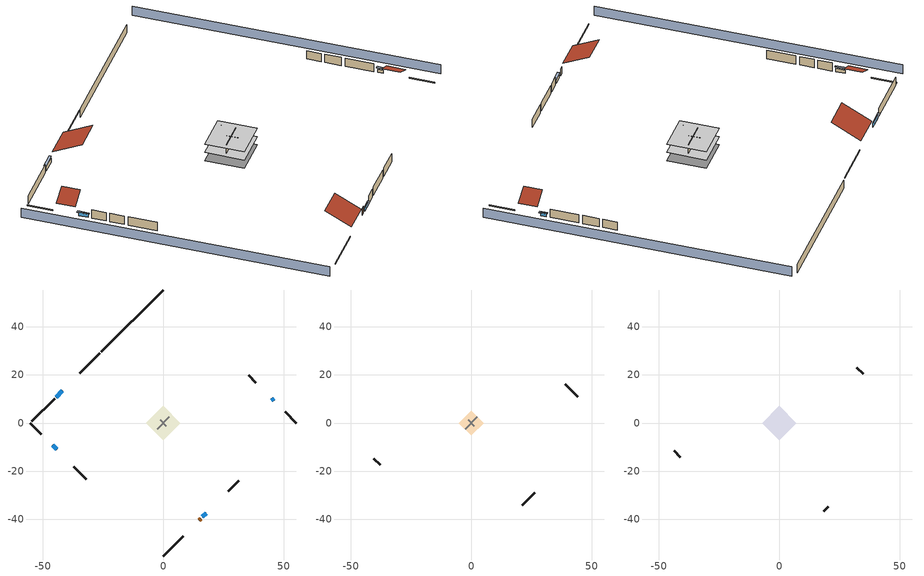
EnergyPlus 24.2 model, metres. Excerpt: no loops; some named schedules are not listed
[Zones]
conditioned space
 floor adiabatic (AdiabaticFloorConstruction): -7.11,0 0,7.11 7.11,0 0,-7.11 z0.3
 floor foundation (Slab2 construction): -7.11,0 0,7.11 7.11,0 0,-7.11 z-2.13
 wall outside (RimJoist1 construction): -26.28,28.91 -34.56,20.63 z0.3:0.61
 wall outside (RimJoist2 construction): 55.19,0 50.6,4.59 z0.3:0.61
 wall outside (RimJoist3 construction): 0,-55.19 8.28,-46.91 z0.3:0.61
 wall outside (RimJoist4 construction): -55.19,0 -50.6,-4.59 z0.3:0.61
 wall outside (AdiabaticWallConstruction 1): 14.91,-40.28 15.56,-39.63 z0.3:2.34
 wall outside (AdiabaticWallConstruction): -41.85,13.34 -44.43,10.76 z0.3:1.52; 45.94,9.25 44.92,10.26 z0.3:1.28; 16.21,-38.98 17.83,-37.36 z0.3:1.31; -45.94,-9.25 -44.25,-10.94 z0.3:1.34
 wall outside (Wall3 construction): -45.09,10.1 -54.53,0.66 z0.3:2.74
 wall outside (Wall4 construction): 38.44,16.75 35.47,19.72 z0.3:2.74
 wall outside (Wall7 construction): 26.91,-28.27 31.27,-23.92 z0.3:2.74
 wall outside (Wall8 construction): -37.11,-18.08 -31.87,-23.32 z0.3:2.74
 wall foundation (FoundationWall1 construction): 0,55.19 -25.63,29.56 z-2.13:0.3
 wall to garage (Wall5 construction): -2.59,-2.59 2.59,2.59 z0.3:2.74
 wall to garage (Wall6 construction): 1.29,-1.29 -1.29,1.29 z0.3:2.74
 window (WindowConstruction): -41.85,13.33 -44.43,10.76 z0.3:1.52
 window (WindowConstruction 1): 45.93,9.25 44.92,10.26 z0.3:1.28
 window (WindowConstruction 2): 16.21,-38.98 17.83,-37.36 z0.3:1.31
 window (WindowConstruction 3): -45.93,-9.25 -44.25,-10.94 z0.3:1.34
 door (Door): 14.91,-40.28 15.56,-39.63 z0.3:2.34
 ceiling adiabatic (AdiabaticFloorConstruction): 0,-7.11 7.11,0 0,7.11 -7.11,0 z0.3
garage
 floor foundation (Slab1 construction): -5.17,0 0,5.17 5.17,0 0,-5.17 z0
 wall outside (Wall1 construction): 44.27,10.92 39.09,16.09 z0.3:2.74
 wall outside (Wall12 construction): -40.36,-14.83 -37.77,-17.42 z0.3:2.74
 wall outside (Wall2 construction): 21.09,-34.1 26.26,-28.93 z0.3:2.74
attic - vented
 floor to garage (Floor1 construction): -5.17,0 0,5.17 5.17,0 0,-5.17 z2.74
 floor to conditioned space (Floor2 construction Reversed): -7.11,0 0,7.11 7.11,0 0,-7.11 z2.74
 wall outside (Wall10 construction): -43.59,-11.6 -41.01,-14.18 z0.3:2.74
 wall outside (Wall11 construction): 18.49,-36.7 20.43,-34.76 z0.3:2.74
 wall outside (Wall9 construction): 34.81,20.38 32.23,22.96 z0.3:2.74
 roof outside (Roof1 construction): -41.2,13.99,2.74 -35.85,8.64,6.53 -29.87,14.62,6.53 -35.22,19.97,2.74
 roof outside (Roof2 construction): 46.59,8.6,2.74 43.6,5.6,4.86 46.95,2.25,4.86 49.94,5.25,2.74
 roof outside (Roof3 construction): -46.59,-8.6,2.74 -43.6,-5.6,4.86 -46.95,-2.25,4.86 -49.94,-5.25,2.74
 roof outside (Roof4 construction): 14.25,-40.94,2.74 9.49,-36.18,6.11 4.18,-41.5,6.11 8.93,-46.26,2.74
shading: -58.42,-3.23 -3.23,-58.42 / 58.42,3.23 3.23,58.42 z0:2.74; -44.64,10.54 -41.64,13.55 -42.07,13.98 -45.08,10.97 z1.83; 44.71,10.48 46.15,9.04 46.58,9.47 45.14,10.91 z1.58; 18.05,-37.14 16,-39.19 16.43,-39.62 18.48,-37.57 z1.62; -44.03,-11.16 -46.15,-9.04 -46.58,-9.47 -44.46,-11.59 z1.65
[Building]
Building 1: Terrain=Suburbs
[Site:Location]
Portland Intl Arpt_OR: Latitude {deg}=45.59; Longitude {deg}=-122.6; Time Zone {hr}=-8; Elevation {m}=33; Keep Site Location Information=Yes
[Site:GroundTemperature:Shallow]
10.2558, 8.96328, 8.85977, 9.47314, 11.9355, 14.3863, 16.5111, 17.8571, 17.9714, 16.8767, 14.8061, 12.4304
[Site:WaterMainsTemperature]
Calculation Method=Schedule; Temperature Schedule=mains temperature schedule
[Material] Roughness=Rough; Thermal Absorptance=0.9
Name | Thickness {m} | Conductivity {W/m-K} | Density {kg/m3} | Specific Heat {J/kg-K} | Solar Absorptance | Visible Absorptance
asphalt or fiberglass shingles | 0.00635 | 0.162714 | 1121.4 | 1465.45 | 0.85 | 0.85
ceiling loosefill ins | 0.169333 | 0.0480833 | 16.02 | 1046.75 | 0.7 | 0.7
ceiling stud and cavity | 0.1397 | 1.39189 | 65.682 | 1177.47 | 0.7 | 0.7
ceiling stud and cavity 1 | 0.1397 | 0.0824711 | 65.682 | 1177.47 | 0.7 | 0.7
concrete 4.0 in. | 0.1016 | 1.803125 | 2242.8 | 837.4 | 0.7 | 0.7
concrete 8.0 in. | 0.2032 | 1.803125 | 2242.8 | 837.4 | 0.7 | 0.7
door material | 0.04445 | 0.0612267 | 512.64 | 1214.23 | 0.7 | 0.7
floor covering | 0.0127 | 0.0450781 | 54.468 | 1339.84 | 0.9 | 0.9
floor covering 1 | 0.0127 | 0.0433444 | 54.468 | 1339.84 | 0.6 | 0.6
floor rigid ins; wall rigid ins | 0.512978 | 0.029427 | 32.04 | 1214.23 | 0.7 | 0.7
floor stud and cavity | 0.1397 | 1.75129 | 37.0049 | 1207.88 | 0.7 | 0.7
furniture material conditioned space 1; furniture material garage 1 | 0.1524 | 0.115458 | 640.8 | 1214.23 | 0.6 | 0.6
gypsum board | 0.0127 | 0.160291 | 801 | 837.4 | 0.6 | 0.6
gypsum board 1 | 0.0127 | 0.160291 | 801 | 837.4 | 0.7 | 0.7
osb sheathing 0.5 in. | 0.0127 | 0.115458 | 512.64 | 1214.23 | 0.6 | 0.6
osb sheathing 0.5 in. 1; osb sheathing 0.5 in. 2; osb sheathing 0.5 in. 3 | 0.0127 | 0.115458 | 512.64 | 1214.23 | 0.7 | 0.7
osb sheathing 0.75 in. | 0.01905 | 0.115458 | 512.64 | 1214.23 | 0.7 | 0.7
rim joist stud and cavity | 0.0508 | 0.178688 | 50.32683 | 1063.81 | 0.6 | 0.6
roof rigid ins | 0.00281632 | 0.029427 | 32.04 | 1214.23 | 0.7 | 0.7
wall stud and cavity | 0.1397 | 0.727959 | 139.0536 | 1170.24 | 0.6 | 0.6
wall stud and cavity 1 | 0.1397 | 0.550994 | 139.0536 | 1170.24 | 0.7 | 0.7
wall stud and cavity 2 | 0.1397 | 0.335416 | 139.0536 | 1170.24 | 0.7 | 0.7
wall stud and cavity 3 | 0.0889 | 0.380278 | 52.3479 | 1209.89 | 0.7 | 0.7
wall stud and cavity 4 | 0.0889 | 0.391764 | 83.0341 | 1211.67 | 0.7 | 0.7
wood siding | 0.0254 | 0.102417 | 544.68 | 1172.36 | 0.85 | 0.85
wood siding 1; wood siding 2 | 0.0254 | 0.102417 | 544.68 | 1172.36 | 0.7 | 0.7
[WindowMaterial:SimpleGlazingSystem]
WindowMaterial: U-Factor {W/m2-K}=2.78222; Solar Heat Gain Coefficient=0.56
[Construction]
AdiabaticFloorConstruction: floor stud and cavity, floor rigid ins, osb sheathing 0.75 in., floor covering 1
AdiabaticWallConstruction: wood siding 1, wall rigid ins, wall stud and cavity 3, gypsum board
AdiabaticWallConstruction 1: wood siding 2, wall rigid ins, wall stud and cavity 3, gypsum board
Door: door material
Floor1 construction: ceiling stud and cavity
Floor2 construction Reversed: gypsum board, ceiling stud and cavity 1, ceiling loosefill ins
FoundationWall1 construction: concrete 8.0 in., gypsum board 1
furniture construction conditioned space 1: furniture material conditioned space 1
furniture construction garage 1: furniture material garage 1
PartitionWallConstruction: gypsum board, wall stud and cavity 4, gypsum board
RimJoist1 construction; RimJoist2 construction; RimJoist3 construction; RimJoist4 construction: wood siding, rim joist stud and cavity
Roof1 construction; Roof2 construction; Roof3 construction; Roof4 construction: asphalt or fiberglass shingles, roof rigid ins, osb sheathing 0.5 in.
Slab1 construction: concrete 4.0 in.
Slab2 construction: concrete 4.0 in., floor covering
Wall1 construction; Wall2 construction: wood siding, osb sheathing 0.5 in. 1, wall stud and cavity
Wall10 construction; Wall11 construction; Wall12 construction; Wall9 construction: wood siding, osb sheathing 0.5 in. 2, wall stud and cavity
Wall3 construction; Wall4 construction: wood siding, osb sheathing 0.5 in. 1, wall stud and cavity 1, gypsum board
Wall5 construction: osb sheathing 0.5 in. 2, wall stud and cavity 2, gypsum board
Wall6 construction: osb sheathing 0.5 in. 3, wall stud and cavity 2, gypsum board
Wall7 construction; Wall8 construction: wood siding, osb sheathing 0.5 in. 2, wall stud and cavity 1, gypsum board
WindowConstruction; WindowConstruction 1; WindowConstruction 2; WindowConstruction 3: WindowMaterial
[Zone] Multiplier=1; Part of Total Floor Area=Yes
Name | Volume {m3}
attic - vented | 143.458
conditioned space | 493.619
garage | 130.484
[Space]
Name | Zone | Volume {m3}
attic - vented 1 | attic - vented | 143.458
conditioned space 1 | conditioned space | 493.619
garage 1 | garage | 130.484
[ZoneInfiltration:EffectiveLeakageArea] Schedule=Always On Discrete
Name | Zone or Space | Effective Air Leakage Area {cm2} | Stack Coefficient | Wind Coefficient
infil attic - vented 1 | attic - vented 1 | 5157.15 | 0.000193418 | 3.6786e-05
infil garage 1 | garage 1 | 407.755 | 0.000129147 | 4.64657e-05
[ZoneMixing]
whole house fan mix: Zone or Space=attic - vented; Schedule=Always On Continuous; Design Flow Rate Calculation Method=Flow/Zone; Design Flow Rate {m3/s}=0; Source Zone or Space=conditioned space
[SurfaceProperty:ExposedFoundationPerimeter] Exposed Perimeter Calculation Method=TotalExposedPerimeter
Name | Total Exposed Perimeter {m}
Slab2 | 36.24072
Slab1 | 18.288
[SurfaceProperty:IncidentSolarMultiplier] Incident Solar Multiplier=1; Incident Solar Multiplier Schedule=trans schedule winter=0.85 summer=0.7
Window1; Window2; Window3; Window4
[InternalMass]
Name | Construction | Zone or ZoneList | Space or SpaceList | Surface Area {m2}
furniture mass conditioned space 1 | furniture construction conditioned space 1 | conditioned space | conditioned space 1 | 80.97429
partition wall mass | PartitionWallConstruction | conditioned space | conditioned space 1 | 202.436
furniture mass garage 1 | furniture construction garage 1 | garage | garage 1 | 5.35122
[Lights] Design Level Calculation Method=LightingLevel; Return Air Fraction=0; Fraction Radiant=0.6; Fraction Visible=0.2; Fraction Replaceable=1
Name | Zone or ZoneList or Space or SpaceList | Schedule | Lighting Level {W}
interior lighting | conditioned space 1 | lighting_interior | 264.102
garage lighting | garage 1 | lighting_garage | 7.63805
[People]
occupants: Zone or ZoneList or Space or SpaceList=conditioned space 1; Number of People Schedule=occupants; Number of People Calculation Method=People; Number of People=4; Fraction Radiant=0.314171; Sensible Heat Fraction=0.56303; Activity Level Schedule=occupants activity schedule; Carbon Dioxide Generation Rate {m3/s-W}=0; Enable ASHRAE 55 Comfort Warnings=No; Mean Radiant Temperature Calculation Type=EnclosureAveraged
[ElectricEquipment] Design Level Calculation Method=EquipmentLevel
Name | Zone or ZoneList or Space or SpaceList | Schedule | Design Level {W} | Fraction Latent | Fraction Radiant | Fraction Lost
clothes dryer | conditioned space 1 | clothes_dryer | 232.795 | 0.015 | 0.081 | 0.85
clothes washer | conditioned space 1 | clothes_washer | 419.535 | 0.03 | 0.162 | 0.7
cooking range | conditioned space 1 | cooking_range | 59.2312 | 0.16 | 0.384 | 0.2
dishwasher | conditioned space 1 | dishwasher | 660.765 | 0.3 | 0.18 | 0.4
fridge | conditioned space 1 | fridge schedule | 49.4292 | 0 | 0.6 | 0
mech vent bath fan 0 | conditioned space 1 | mech vent bath fan 0 schedule | 30 | 0 | 0 | 1
mech vent house fan | conditioned space 1 | mech vent house fan schedule | 0 | 0 | 0 | 1
mech vent house fan cfis | conditioned space 1 | mech vent house fan cfis schedule | 0 | 0 | 0 | 0
mech vent range fan 0 | conditioned space 1 | mech vent range fan 0 schedule | 30 | 0 | 0 | 1
misc plug loads | conditioned space 1 | plug_loads_other | 427.935 | 0.021 | 0.558 | 0.049
misc tv | conditioned space 1 | plug_loads_tv | 510.158 | 0 | 0.6 | 0
whole house fan | conditioned space 1 | Always On Discrete | 0 | 0 | 0 | 1
fridge 1 | garage 1 | fridge schedule 1 | 80.4475 | 0 | 0.6 | 0
[OtherEquipment] Design Level Calculation Method=EquipmentLevel
Name | Fuel Type | Zone or ZoneList or Space or SpaceList | Schedule | Design Level {W} | Fraction Latent | Fraction Radiant | Fraction Lost
clothes dryer 1 | NaturalGas | conditioned space 1 | clothes_dryer | 3092.72 | 0.015 | 0.081 | 0.85
cooking range 1 | NaturalGas | conditioned space 1 | cooking_range | 1735.89 | 0.16 | 0.384 | 0.2
general water use latent | None | conditioned space 1 | general water use schedule | 81.0615 | 1 | 0 | 0
general water use sensible | None | conditioned space 1 | general water use schedule | -79.8895 | 0 | 0.6 | 0
mech vent house fan latent load | None | conditioned space 1 | Always On Discrete | 0 | 1 | 0 | 0
mech vent house fan sensible load | None | conditioned space 1 | Always On Discrete | 0 | 0 | 0 | 0
water heater energy adjustment1 | Electricity | garage 1 | Always On Discrete | 0.01 | 0 | 0 | 1
water heater lat | None | garage 1 | Always On Discrete | 0 | 1 | 0 | 0
water heater sens | None | garage 1 | Always On Discrete | 0 | 0 | 0 | 0
[ZoneInfiltration:DesignFlowRate] Zone or ZoneList or Space or SpaceList=conditioned space 1; Schedule=Always On Discrete; Design Flow Rate Calculation Method=Flow/Zone; Design Flow Rate {m3/s}=0
infil flow; natural vent flow; whole house fan flow
[AvailabilityManager:Scheduled]
central ac and furnace airloop Availability Manager: Schedule=Always On Discrete
[WaterUse:Equipment]
dishwasher: Peak Flow Rate {m3/s}=4.69127e-06; Flow Rate Fraction Schedule=hot_water_dishwasher
[Foundation:Kiva] Wall Depth Below Slab {m}=0.2032
Name | Initial Indoor Air Temperature {C} | Wall Height Above Grade {m}
Foundation Kiva 1 | 13.4258 | 0.1016
Foundation Kiva 2 | 22.2222 | 0.3048
[Foundation:Kiva:Settings]
Soil Conductivity {W/m-K}=1.9041; Soil Density {kg/m3}=1842.3; Soil Specific Heat {J/kg-K}=418.7; Ground Solar Absorptivity=0.9; Ground Thermal Absorptivity=0.9; Ground Surface Roughness {m}=0.03; Far-Field Width {m}=40; Deep-Ground Boundary Condition=ZeroFlux; Deep-Ground Depth {m}=40; Minimum Cell Dimension {m}=0.2; Maximum Cell Growth Coefficient=3; Simulation Timestep=Timestep
[Exterior:Lights]
exterior lighting: Schedule=exterior lighting schedule; Design Level {W}=8.01452
[EnergyManagementSystem:GlobalVariable]
central_ac_and_furnace_airloop_Fan_RTF
infil_program_Qfan
infil_program_Qinf
natural_vent_program_Qnv
natural_vent_program_Qwhf
[EnergyManagementSystem:Sensor]
Name | Output:Variable or Output:Meter Index Key | Output:Variable or Output:Meter
airflow_gain | infil flow | Infiltration Sensible Heat Gain Energy
airflow_gain_1 | natural vent flow | Infiltration Sensible Heat Gain Energy
airflow_gain_2 | whole house fan flow | Infiltration Sensible Heat Gain Energy
airflow_loss | infil flow | Infiltration Sensible Heat Loss Energy
airflow_loss_1 | natural vent flow | Infiltration Sensible Heat Loss Energy
airflow_loss_2 | whole house fan flow | Infiltration Sensible Heat Loss Energy
clg_load_cond |  | Cooling:EnergyTransfer:Zone:CONDITIONED SPACE
clg_sp_s; clg_sp_s_1 | cooling setpoint | Schedule Value
clothes_dryer_exhaust_0_sch_s | clothes_dryer | Schedule Value
cool_season | cooling season schedule | Schedule Value
fridge_tin_s_1 | garage | Zone Mean Air Temperature
htg_load_cond |  | Heating:EnergyTransfer:Zone:CONDITIONED SPACE
htg_sp_s; htg_sp_s_1 | heating setpoint | Schedule Value
ig_ee_conv | clothes dryer | Electric Equipment Convective Heating Energy
ig_ee_conv_2 | cooking range | Electric Equipment Convective Heating Energy
ig_ee_conv_3 | dishwasher | Electric Equipment Convective Heating Energy
ig_ee_conv_4 | fridge | Electric Equipment Convective Heating Energy
ig_ee_conv_5 | misc plug loads | Electric Equipment Convective Heating Energy
ig_ee_conv_6 | misc tv | Electric Equipment Convective Heating Energy
ig_ee_conv_7 | whole house fan | Electric Equipment Convective Heating Energy
ig_ee_rad | clothes dryer | Electric Equipment Radiant Heating Energy
ig_ee_rad_2 | cooking range | Electric Equipment Radiant Heating Energy
ig_ee_rad_3 | dishwasher | Electric Equipment Radiant Heating Energy
ig_ee_rad_4 | fridge | Electric Equipment Radiant Heating Energy
ig_ee_rad_5 | misc plug loads | Electric Equipment Radiant Heating Energy
ig_ee_rad_6 | misc tv | Electric Equipment Radiant Heating Energy
ig_ee_rad_7 | whole house fan | Electric Equipment Radiant Heating Energy
ig_lgt_conv | interior lighting | Lights Convective Heating Energy
ig_lgt_rad | interior lighting | Lights Radiant Heating Energy
ig_lgt_vis | interior lighting | Lights Visible Radiation Heating Energy
ig_oe_conv | clothes dryer 1 | Other Equipment Convective Heating Energy
ig_oe_conv_1 | cooking range 1 | Other Equipment Convective Heating Energy
ig_oe_conv_2 | general water use latent | Other Equipment Convective Heating Energy
ig_oe_conv_3 | general water use sensible | Other Equipment Convective Heating Energy
ig_oe_rad | clothes dryer 1 | Other Equipment Radiant Heating Energy
ig_oe_rad_1 | cooking range 1 | Other Equipment Radiant Heating Energy
ig_oe_rad_2 | general water use latent | Other Equipment Radiant Heating Energy
ig_oe_rad_3 | general water use sensible | Other Equipment Radiant Heating Energy
ig_ppl_conv | occupants | People Convective Heating Energy
ig_ppl_rad | occupants | People Radiant Heating Energy
im_conv | furniture mass conditioned space 1 | Surface Inside Face Convection Heat Gain Energy
im_conv_1 | partition wall mass | Surface Inside Face Convection Heat Gain Energy
im_ig | furniture mass conditioned space 1 | Surface Inside Face Internal Gains Radiation Heat Gain Energy
im_ig_1 | partition wall mass | Surface Inside Face Internal Gains Radiation Heat Gain Energy
im_lgt | furniture mass conditioned space 1 | Surface Inside Face Lights Radiation Heat Gain Energy
im_lgt_1 | partition wall mass | Surface Inside Face Lights Radiation Heat Gain Energy
im_sol | furniture mass conditioned space 1 | Surface Inside Face Solar Radiation Heat Gain Energy
im_sol_1 | partition wall mass | Surface Inside Face Solar Radiation Heat Gain Energy
im_surf | furniture mass conditioned space 1 | Surface Inside Face Net Surface Thermal Radiation Heat Gain Energy
im_surf_1 | partition wall mass | Surface Inside Face Net Surface Thermal Radiation Heat Gain Energy
mech_vent_bath_fan_0_sch_s | mech vent bath fan 0 schedule | Schedule Value
mech_vent_range_fan_0_sch_s | mech vent range fan 0 schedule | Schedule Value
mv_conv | mech vent bath fan 0 | Electric Equipment Convective Heating Energy
mv_conv_1 | mech vent house fan | Electric Equipment Convective Heating Energy
mv_conv_2 | mech vent house fan cfis | Electric Equipment Convective Heating Energy
mv_conv_3 | mech vent range fan 0 | Electric Equipment Convective Heating Energy
mv_conv_4 | mech vent house fan latent load | Other Equipment Convective Heating Energy
mv_conv_5 | mech vent house fan sensible load | Other Equipment Convective Heating Energy
mv_rad | mech vent bath fan 0 | Electric Equipment Radiant Heating Energy
mv_rad_1 | mech vent house fan | Electric Equipment Radiant Heating Energy
mv_rad_2 | mech vent house fan cfis | Electric Equipment Radiant Heating Energy
mv_rad_3 | mech vent range fan 0 | Electric Equipment Radiant Heating Energy
mv_rad_4 | mech vent house fan latent load | Other Equipment Radiant Heating Energy
mv_rad_5 | mech vent house fan sensible load | Other Equipment Radiant Heating Energy
natural_vent_s | natural vent schedule | Schedule Value
out_pb_s |  | Site Outdoor Air Barometric Pressure
out_wt_s |  | Site Outdoor Air Humidity Ratio
site_vw_s |  | Site Wind Speed
ss_back_out | Window1 | Surface Window Shortwave from Zone Back Out Window Heat Transfer Rate
ss_back_out_1 | Window2 | Surface Window Shortwave from Zone Back Out Window Heat Transfer Rate
ss_back_out_2 | Window3 | Surface Window Shortwave from Zone Back Out Window Heat Transfer Rate
ss_back_out_3 | Window4 | Surface Window Shortwave from Zone Back Out Window Heat Transfer Rate
ss_conv | Door1 | Surface Inside Face Convection Heat Gain Energy
ss_conv_1 | Window1 | Surface Inside Face Convection Heat Gain Energy
ss_conv_2 | Window2 | Surface Inside Face Convection Heat Gain Energy
ss_conv_3 | Window3 | Surface Inside Face Convection Heat Gain Energy
ss_conv_4 | Window4 | Surface Inside Face Convection Heat Gain Energy
ss_ig | Door1 | Surface Inside Face Internal Gains Radiation Heat Gain Energy
ss_ig_1 | Window1 | Surface Inside Face Internal Gains Radiation Heat Gain Energy
ss_ig_2 | Window2 | Surface Inside Face Internal Gains Radiation Heat Gain Energy
ss_ig_3 | Window3 | Surface Inside Face Internal Gains Radiation Heat Gain Energy
ss_ig_4 | Window4 | Surface Inside Face Internal Gains Radiation Heat Gain Energy
ss_lgt | Door1 | Surface Inside Face Lights Radiation Heat Gain Energy
ss_sol | Door1 | Surface Inside Face Solar Radiation Heat Gain Energy
ss_surf | Door1 | Surface Inside Face Net Surface Thermal Radiation Heat Gain Energy
ss_surf_1 | Window1 | Surface Inside Face Net Surface Thermal Radiation Heat Gain Energy
ss_surf_2 | Window2 | Surface Inside Face Net Surface Thermal Radiation Heat Gain Energy
ss_surf_3 | Window3 | Surface Inside Face Net Surface Thermal Radiation Heat Gain Energy
ss_surf_4 | Window4 | Surface Inside Face Net Surface Thermal Radiation Heat Gain Energy
ss_trans_in | Window1 | Surface Window Transmitted Solar Radiation Rate
ss_trans_in_1 | Window2 | Surface Window Transmitted Solar Radiation Rate
ss_trans_in_2 | Window3 | Surface Window Transmitted Solar Radiation Rate
ss_trans_in_3 | Window4 | Surface Window Transmitted Solar Radiation Rate
ss_trans_out | Window1 | Surface Inside Face Initial Transmitted Diffuse Transmitted Out Window Solar Radiation Rate
ss_trans_out_1 | Window2 | Surface Inside Face Initial Transmitted Diffuse Transmitted Out Window Solar Radiation Rate
ss_trans_out_2 | Window3 | Surface Inside Face Initial Transmitted Diffuse Transmitted Out Window Solar Radiation Rate
ss_trans_out_3 | Window4 | Surface Inside Face Initial Transmitted Diffuse Transmitted Out Window Solar Radiation Rate
s_conv | Floor2 | Surface Inside Face Convection Heat Gain Energy
s_conv_1 | FoundationWall1 | Surface Inside Face Convection Heat Gain Energy
s_conv_10 | Wall4 | Surface Inside Face Convection Heat Gain Energy
s_conv_11 | Wall5 | Surface Inside Face Convection Heat Gain Energy
s_conv_12 | Wall6 | Surface Inside Face Convection Heat Gain Energy
s_conv_13 | Wall7 | Surface Inside Face Convection Heat Gain Energy
s_conv_14 | Wall8 | Surface Inside Face Convection Heat Gain Energy
s_conv_2 | inferred conditioned ceiling | Surface Inside Face Convection Heat Gain Energy
s_conv_3 | inferred conditioned floor | Surface Inside Face Convection Heat Gain Energy
s_conv_4 | RimJoist1 | Surface Inside Face Convection Heat Gain Energy
s_conv_5 | RimJoist2 | Surface Inside Face Convection Heat Gain Energy
s_conv_6 | RimJoist3 | Surface Inside Face Convection Heat Gain Energy
s_conv_7 | RimJoist4 | Surface Inside Face Convection Heat Gain Energy
s_conv_8 | Slab2 | Surface Inside Face Convection Heat Gain Energy
s_conv_9 | Wall3 | Surface Inside Face Convection Heat Gain Energy
s_ig | Floor2 | Surface Inside Face Internal Gains Radiation Heat Gain Energy
s_ig_1 | FoundationWall1 | Surface Inside Face Internal Gains Radiation Heat Gain Energy
s_ig_10 | Wall4 | Surface Inside Face Internal Gains Radiation Heat Gain Energy
s_ig_11 | Wall5 | Surface Inside Face Internal Gains Radiation Heat Gain Energy
s_ig_12 | Wall6 | Surface Inside Face Internal Gains Radiation Heat Gain Energy
s_ig_13 | Wall7 | Surface Inside Face Internal Gains Radiation Heat Gain Energy
s_ig_14 | Wall8 | Surface Inside Face Internal Gains Radiation Heat Gain Energy
s_ig_2 | inferred conditioned ceiling | Surface Inside Face Internal Gains Radiation Heat Gain Energy
s_ig_3 | inferred conditioned floor | Surface Inside Face Internal Gains Radiation Heat Gain Energy
s_ig_4 | RimJoist1 | Surface Inside Face Internal Gains Radiation Heat Gain Energy
s_ig_5 | RimJoist2 | Surface Inside Face Internal Gains Radiation Heat Gain Energy
s_ig_6 | RimJoist3 | Surface Inside Face Internal Gains Radiation Heat Gain Energy
s_ig_7 | RimJoist4 | Surface Inside Face Internal Gains Radiation Heat Gain Energy
s_ig_8 | Slab2 | Surface Inside Face Internal Gains Radiation Heat Gain Energy
s_ig_9 | Wall3 | Surface Inside Face Internal Gains Radiation Heat Gain Energy
s_lgt | Floor2 | Surface Inside Face Lights Radiation Heat Gain Energy
s_lgt_1 | FoundationWall1 | Surface Inside Face Lights Radiation Heat Gain Energy
s_lgt_10 | Wall4 | Surface Inside Face Lights Radiation Heat Gain Energy
s_lgt_11 | Wall5 | Surface Inside Face Lights Radiation Heat Gain Energy
s_lgt_12 | Wall6 | Surface Inside Face Lights Radiation Heat Gain Energy
s_lgt_13 | Wall7 | Surface Inside Face Lights Radiation Heat Gain Energy
s_lgt_14 | Wall8 | Surface Inside Face Lights Radiation Heat Gain Energy
s_lgt_2 | inferred conditioned ceiling | Surface Inside Face Lights Radiation Heat Gain Energy
s_lgt_3 | inferred conditioned floor | Surface Inside Face Lights Radiation Heat Gain Energy
s_lgt_4 | RimJoist1 | Surface Inside Face Lights Radiation Heat Gain Energy
s_lgt_5 | RimJoist2 | Surface Inside Face Lights Radiation Heat Gain Energy
s_lgt_6 | RimJoist3 | Surface Inside Face Lights Radiation Heat Gain Energy
s_lgt_7 | RimJoist4 | Surface Inside Face Lights Radiation Heat Gain Energy
s_lgt_8 | Slab2 | Surface Inside Face Lights Radiation Heat Gain Energy
s_lgt_9 | Wall3 | Surface Inside Face Lights Radiation Heat Gain Energy
s_sol | Floor2 | Surface Inside Face Solar Radiation Heat Gain Energy
s_sol_1 | FoundationWall1 | Surface Inside Face Solar Radiation Heat Gain Energy
s_sol_10 | Wall4 | Surface Inside Face Solar Radiation Heat Gain Energy
s_sol_11 | Wall5 | Surface Inside Face Solar Radiation Heat Gain Energy
s_sol_12 | Wall6 | Surface Inside Face Solar Radiation Heat Gain Energy
s_sol_13 | Wall7 | Surface Inside Face Solar Radiation Heat Gain Energy
s_sol_14 | Wall8 | Surface Inside Face Solar Radiation Heat Gain Energy
s_sol_2 | inferred conditioned ceiling | Surface Inside Face Solar Radiation Heat Gain Energy
s_sol_3 | inferred conditioned floor | Surface Inside Face Solar Radiation Heat Gain Energy
